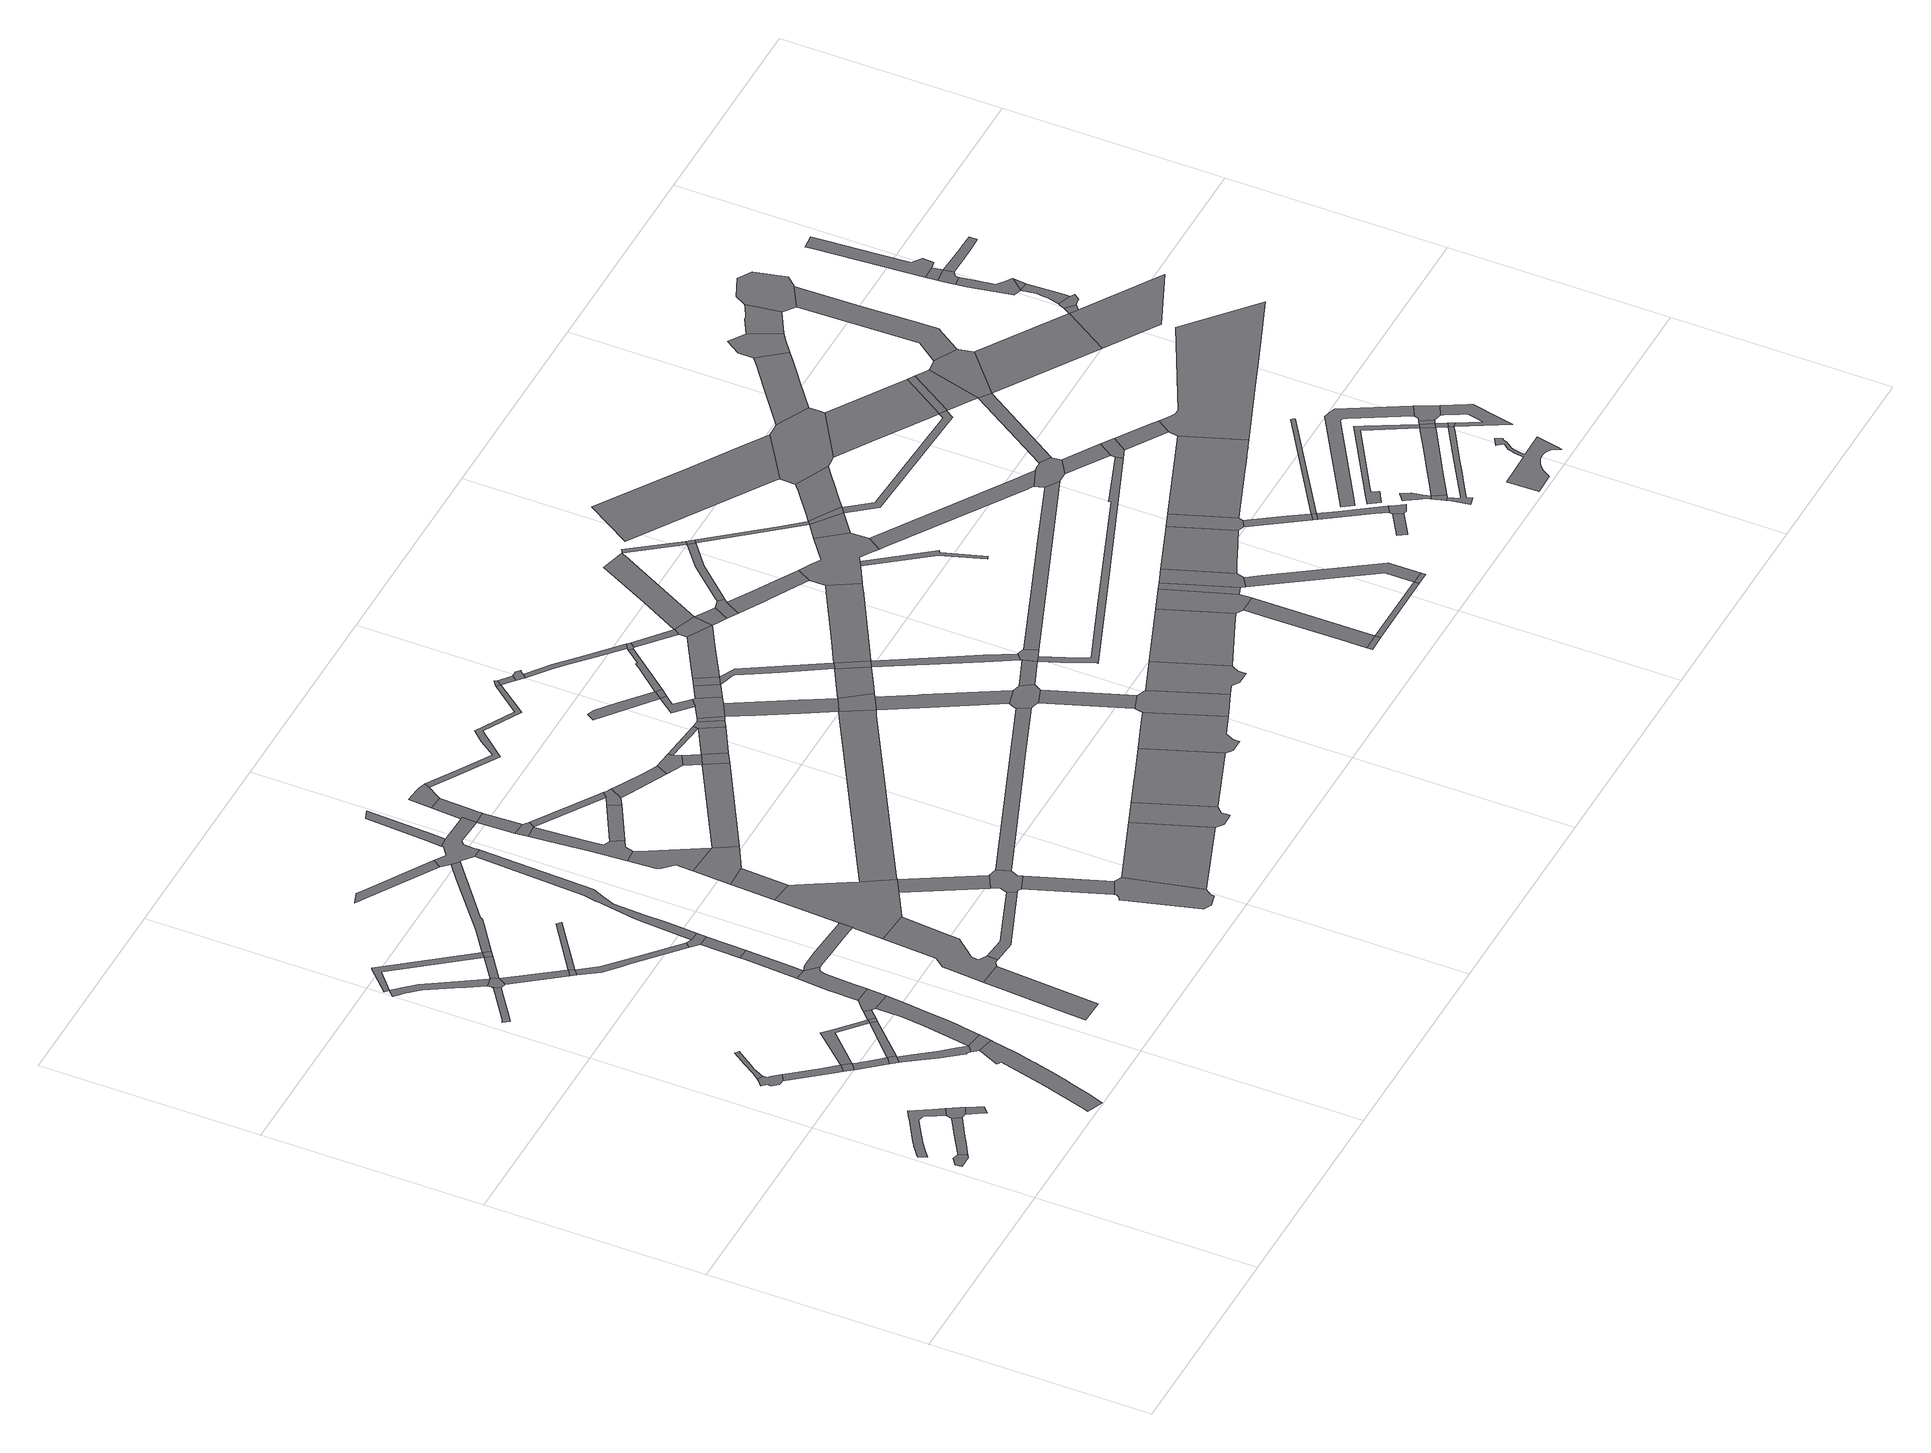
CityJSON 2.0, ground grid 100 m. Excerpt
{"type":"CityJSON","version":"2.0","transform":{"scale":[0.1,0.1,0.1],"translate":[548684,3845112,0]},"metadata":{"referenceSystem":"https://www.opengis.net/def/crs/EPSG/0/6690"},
"CityObjects":{
"road1":{"type":"Road","geometry":[{"type":"MultiSurface","lod":"1","boundaries":[[[0,1,2,3,4,5]]]}]},
"road2":{"type":"Road","attributes":{"RoadStructureAttribute.sectionType":"1"},"geometry":[{"type":"MultiSurface","lod":"1","boundaries":[[[6,7,8,5,4,9,10,11,12,13]]]}]},
"road3":{"type":"Road","attributes":{"RoadStructureAttribute.sectionType":"1"},"geometry":[{"type":"MultiSurface","lod":"1","boundaries":[[[14,15,16,17,18,19,20,21,22,23,24,25,26,27,28,29,30,31,32,33,34,35,36,37,38]]]}]},
"road4":{"type":"Road","geometry":[{"type":"MultiSurface","lod":"1","boundaries":[[[39,38,37,6,13,40,41,42]]]}]},
"road5":{"type":"Road","geometry":[{"type":"MultiSurface","lod":"1","boundaries":[[[43,44,45,46,47,48,49,42,41]]]}]},
"road6":{"type":"Road","geometry":[{"type":"MultiSurface","lod":"1","boundaries":[[[50,51,52,53,54,55,56,57,58,59,60,61,62,63,64,65,66]]]}]},
"road7":{"type":"Road","attributes":{"RoadStructureAttribute.sectionType":"1"},"geometry":[{"type":"MultiSurface","lod":"1","boundaries":[[[67,68,69,70,60,59,71,72,73]]]}]},
"road8":{"type":"Road","geometry":[{"type":"MultiSurface","lod":"1","boundaries":[[[74,75,76,77,78,79,80,81,82,50,66]]]}]},
"road9":{"type":"Road","geometry":[{"type":"MultiSurface","lod":"1","boundaries":[[[73,72,83,84]]]}]},
"road10":{"type":"Road","attributes":{"RoadStructureAttribute.sectionType":"1"},"geometry":[{"type":"MultiSurface","lod":"1","boundaries":[[[85,86,87,88,84,83,89,90]]]}]},
"road11":{"type":"Road","attributes":{"RoadStructureAttribute.sectionType":"1"},"geometry":[{"type":"MultiSurface","lod":"1","boundaries":[[[91,92,93,94,95,96,97,98,99,100,101,102,103,104,105,106,107,108,109,110,111,112,113,114,115,116]]]}]},
"road12":{"type":"Road","geometry":[{"type":"MultiSurface","lod":"1","boundaries":[[[90,89,117,118,119,120]]]}]},
"road13":{"type":"Road","attributes":{"RoadStructureAttribute.sectionType":"1"},"geometry":[{"type":"MultiSurface","lod":"1","boundaries":[[[121,122,123,124,125,118,117,126,127,128,129,130,131]]]}]},
"road14":{"type":"Road","attributes":{"RoadStructureAttribute.sectionType":"1"},"geometry":[{"type":"MultiSurface","lod":"1","boundaries":[[[132,133,134,135,136,137,138,139,140,141,142,143,144,145,146]]]}]},
"road15":{"type":"Road","attributes":{"RoadStructureAttribute.sectionType":"1"},"geometry":[{"type":"MultiSurface","lod":"1","boundaries":[[[147,148,149,150,151,73,84,152,153,154,155]]]}]},
"road16":{"type":"Road","attributes":{"RoadStructureAttribute.sectionType":"1"},"geometry":[{"type":"MultiSurface","lod":"1","boundaries":[[[154,90,120,156]]]}]},
"road17":{"type":"Road","geometry":[{"type":"MultiSurface","lod":"1","boundaries":[[[131,130,91,116,157,158]]]}]},
"road18":{"type":"Road","attributes":{"RoadStructureAttribute.sectionType":"1"},"geometry":[{"type":"MultiSurface","lod":"1","boundaries":[[[159,160,161,162,163,164,165,166,167,168,169,170,171]]]}]},
"road19":{"type":"Road","geometry":[{"type":"MultiSurface","lod":"1","boundaries":[[[171,170,172,173,132,146,174,175,176,177]]]}]},
"road20":{"type":"Road","geometry":[{"type":"MultiSurface","lod":"1","boundaries":[[[155,154,156,178]]]}]},
"road21":{"type":"Road","attributes":{"RoadStructureAttribute.sectionType":"1"},"geometry":[{"type":"MultiSurface","lod":"1","boundaries":[[[179,180,181,131,158,182,183,184,185,186,187,188,189]]]}]},
"road22":{"type":"Road","attributes":{"RoadStructureAttribute.sectionType":"1"},"geometry":[{"type":"MultiSurface","lod":"1","boundaries":[[[190,155,178,191]]]}]},
"road23":{"type":"Road","attributes":{"RoadStructureAttribute.sectionType":"1"},"geometry":[{"type":"MultiSurface","lod":"1","boundaries":[[[192,193,194,195,163,196,197,198]]]}]},
"road24":{"type":"Road","attributes":{"RoadStructureAttribute.sectionType":"1"},"geometry":[{"type":"MultiSurface","lod":"1","boundaries":[[[176,175,199,200,201]]]}]},
"road25":{"type":"Road","attributes":{"RoadStructureAttribute.sectionType":"1"},"geometry":[{"type":"MultiSurface","lod":"1","boundaries":[[[197,171,177,202,203]]]}]},
"road26":{"type":"Road","geometry":[{"type":"MultiSurface","lod":"1","boundaries":[[[201,200,204,205]]]}]},
"road27":{"type":"Road","geometry":[{"type":"MultiSurface","lod":"1","boundaries":[[[206,207,208,190,191,209,210,179,189,211,212]]]}]},
"road28":{"type":"Road","geometry":[{"type":"MultiSurface","lod":"1","boundaries":[[[198,197,203,213]]]}]},
"road29":{"type":"Road","geometry":[{"type":"MultiSurface","lod":"1","boundaries":[[[214,215,216,206,212,217,218,219,220,221,222,223,224,225,226,227,228]]]}]},
"road30":{"type":"Road","attributes":{"RoadStructureAttribute.sectionType":"1"},"geometry":[{"type":"MultiSurface","lod":"1","boundaries":[[[229,230,205,204,231,232,233,234,235,236]]]}]},
"road31":{"type":"Road","geometry":[{"type":"MultiSurface","lod":"1","boundaries":[[[237,238,201,205]]]}]},
"road32":{"type":"Road","attributes":{"RoadStructureAttribute.sectionType":"1"},"geometry":[{"type":"MultiSurface","lod":"1","boundaries":[[[239,240,241,242,243,244]]]}]},
"road33":{"type":"Road","attributes":{"RoadStructureAttribute.sectionType":"1"},"geometry":[{"type":"MultiSurface","lod":"1","boundaries":[[[245,246,214,228,247,248]]]}]},
"road34":{"type":"Road","attributes":{"RoadStructureAttribute.sectionType":"1"},"geometry":[{"type":"MultiSurface","lod":"1","boundaries":[[[249,245,248,250]]]}]},
"road35":{"type":"Road","geometry":[{"type":"MultiSurface","lod":"1","boundaries":[[[251,236,235,252,249,250,253,254]]]}]},
"road36":{"type":"Road","attributes":{"RoadStructureAttribute.sectionType":"1"},"geometry":[{"type":"MultiSurface","lod":"1","boundaries":[[[255,256,257,258,259,228,227,260,261,262,263,264,265,266,267]]]}]},
"road37":{"type":"Road","attributes":{"RoadStructureAttribute.sectionType":"1"},"geometry":[{"type":"MultiSurface","lod":"1","boundaries":[[[268,269,270,198,213,271,272,273,274,275,276,277]]]}]},
"road38":{"type":"Road","geometry":[{"type":"MultiSurface","lod":"1","boundaries":[[[278,279,280,281,282,283,284,239,244,285,286,287,288,289,290,291,292,293,294,295,296,297,298]]]}]},
"road39":{"type":"Road","attributes":{"RoadStructureAttribute.sectionType":"1"},"geometry":[{"type":"MultiSurface","lod":"1","boundaries":[[[299,300,301,302,303,304,305,306]]]}]},
"road40":{"type":"Road","attributes":{"RoadStructureAttribute.sectionType":"1"},"geometry":[{"type":"MultiSurface","lod":"1","boundaries":[[[307,308,309,310,311,312,254,253,313,314,315,316,317,318]]]}]},
"road41":{"type":"Road","attributes":{"RoadStructureAttribute.sectionType":"1"},"geometry":[{"type":"MultiSurface","lod":"1","boundaries":[[[319,320,321,289,288,322,323]]]}]},
"road42":{"type":"Road","geometry":[{"type":"MultiSurface","lod":"1","boundaries":[[[324,325,326,327,267,266,328,278,298,329,330,331,332,333,334,335,336]]]}]},
"road43":{"type":"Road","attributes":{"RoadStructureAttribute.sectionType":"1"},"geometry":[{"type":"MultiSurface","lod":"1","boundaries":[[[337,338,324,336]]]}]},
"road44":{"type":"Road","geometry":[{"type":"MultiSurface","lod":"1","boundaries":[[[339,340,341,342,343,306,305,268,277,344,345,307,318,346,347,348,349,350,351,352]]]}]},
"road45":{"type":"Road","geometry":[{"type":"MultiSurface","lod":"1","boundaries":[[[353,338,337,354,355]]]}]},
"road46":{"type":"Road","attributes":{"RoadStructureAttribute.sectionType":"1"},"geometry":[{"type":"MultiSurface","lod":"1","boundaries":[[[331,330,356,357]]]}]},
"road47":{"type":"Road","attributes":{"RoadStructureAttribute.sectionType":"1"},"geometry":[{"type":"MultiSurface","lod":"1","boundaries":[[[358,359,360,361,362,340,339]]]}]},
"road48":{"type":"Road","attributes":{"RoadStructureAttribute.sectionType":"1"},"geometry":[{"type":"MultiSurface","lod":"1","boundaries":[[[363,364,365,366,367,368,369,353,355]]]}]},
"road49":{"type":"Road","geometry":[{"type":"MultiSurface","lod":"1","boundaries":[[[370,371,372,373,374,375,376,377,378,379,380,365,364,381,382,383]]]}]},
"road50":{"type":"Road","geometry":[{"type":"MultiSurface","lod":"1","boundaries":[[[384,357,356,385,386,319,323,387,388,389,390,391,392]]]}]},
"road51":{"type":"Road","attributes":{"RoadStructureAttribute.sectionType":"1"},"geometry":[{"type":"MultiSurface","lod":"1","boundaries":[[[393,389,388,394,395]]]}]},
"road52":{"type":"Road","geometry":[{"type":"MultiSurface","lod":"1","boundaries":[[[396,395,394,397,398,399,400,401,402,403,404,405,406,407,408]]]}]},
"road53":{"type":"Road","geometry":[{"type":"MultiSurface","lod":"1","boundaries":[[[409,377,376,410,411,412,413,414]]]}]},
"road54":{"type":"Road","attributes":{"RoadStructureAttribute.sectionType":"1"},"geometry":[{"type":"MultiSurface","lod":"1","boundaries":[[[415,416,417,350,409,414]]]}]},
"road55":{"type":"Road","geometry":[{"type":"MultiSurface","lod":"1","boundaries":[[[418,352,351,350,417,419,420,421,422,423]]]}]},
"road56":{"type":"Road","attributes":{"RoadStructureAttribute.sectionType":"1"},"geometry":[{"type":"MultiSurface","lod":"1","boundaries":[[[424,425,426,383,382,427]]]}]},
"road57":{"type":"Road","geometry":[{"type":"MultiSurface","lod":"1","boundaries":[[[428,418,423,429,430,431,432,433,434,435,436]]]}]},
"road58":{"type":"Road","attributes":{"RoadStructureAttribute.sectionType":"1"},"geometry":[{"type":"MultiSurface","lod":"1","boundaries":[[[437,410,376,438,439,440]]]}]},
"road59":{"type":"Road","geometry":[{"type":"MultiSurface","lod":"1","boundaries":[[[441,442,440,439,424,427,443,444,445]]]}]},
"road60":{"type":"Road","attributes":{"RoadStructureAttribute.sectionType":"1"},"geometry":[{"type":"MultiSurface","lod":"1","boundaries":[[[446,408,407,447]]]}]},
"road61":{"type":"Road","attributes":{"RoadStructureAttribute.sectionType":"1"},"geometry":[{"type":"MultiSurface","lod":"1","boundaries":[[[448,355,354,449]]]}]},
"road62":{"type":"Road","attributes":{"RoadStructureAttribute.sectionType":"1"},"geometry":[{"type":"MultiSurface","lod":"1","boundaries":[[[450,451,452,445,444,453,454,455]]]}]},
"road63":{"type":"Road","attributes":{"RoadStructureAttribute.sectionType":"1"},"geometry":[{"type":"MultiSurface","lod":"1","boundaries":[[[456,457,458,459,332,331,460,461,462,463,464]]]}]},
"road64":{"type":"Road","geometry":[{"type":"MultiSurface","lod":"1","boundaries":[[[465,446,447,466,467,468,469,470,471]]]}]},
"road65":{"type":"Road","geometry":[{"type":"MultiSurface","lod":"1","boundaries":[[[472,473,455,454,474,475,476,477,478]]]}]},
"road66":{"type":"Road","attributes":{"RoadStructureAttribute.sectionType":"1"},"geometry":[{"type":"MultiSurface","lod":"1","boundaries":[[[479,480,481,482,483,484,485,432,431,486,487,488,489,490,491,492,493]]]}]},
"road67":{"type":"Road","attributes":{"RoadStructureAttribute.sectionType":"1"},"geometry":[{"type":"MultiSurface","lod":"1","boundaries":[[[475,474,448,494]]]}]},
"road68":{"type":"Road","attributes":{"RoadStructureAttribute.sectionType":"1"},"geometry":[{"type":"MultiSurface","lod":"1","boundaries":[[[495,392,391,496,497,498,499]]]}]},
"road69":{"type":"Road","geometry":[{"type":"MultiSurface","lod":"1","boundaries":[[[494,448,449,500]]]}]},
"road70":{"type":"Road","attributes":{"RoadStructureAttribute.sectionType":"1"},"geometry":[{"type":"MultiSurface","lod":"1","boundaries":[[[478,477,501,502]]]}]},
"road71":{"type":"Road","attributes":{"RoadStructureAttribute.sectionType":"1"},"geometry":[{"type":"MultiSurface","lod":"1","boundaries":[[[501,503,504,494,500,505]]]}]},
"road72":{"type":"Road","attributes":{"RoadStructureAttribute.sectionType":"1"},"geometry":[{"type":"MultiSurface","lod":"1","boundaries":[[[506,507,508,465,471,509]]]}]},
"road73":{"type":"Road","geometry":[{"type":"MultiSurface","lod":"1","boundaries":[[[510,502,501,505,511,512]]]}]},
"road74":{"type":"Road","attributes":{"RoadStructureAttribute.sectionType":"1"},"geometry":[{"type":"MultiSurface","lod":"1","boundaries":[[[513,512,511,514]]]}]},
"road75":{"type":"Road","attributes":{"RoadStructureAttribute.sectionType":"1"},"geometry":[{"type":"MultiSurface","lod":"1","boundaries":[[[515,516,517,518,519,520,521,522,523,524]]]}]},
"road76":{"type":"Road","attributes":{"RoadStructureAttribute.sectionType":"1"},"geometry":[{"type":"MultiSurface","lod":"1","boundaries":[[[525,523,526,527,528,529,530,531,532,533,534,535,536,537,538]]]}]},
"road77":{"type":"Road","geometry":[{"type":"MultiSurface","lod":"1","boundaries":[[[539,535,534,540,541,542,513,514,543,544,545]]]}]},
"road78":{"type":"Road","geometry":[{"type":"MultiSurface","lod":"1","boundaries":[[[546,547,493,492,548]]]}]},
"road79":{"type":"Road","attributes":{"RoadStructureAttribute.sectionType":"1"},"geometry":[{"type":"MultiSurface","lod":"1","boundaries":[[[548,492,549,550]]]}]},
"road80":{"type":"Road","attributes":{"RoadStructureAttribute.sectionType":"1"},"geometry":[{"type":"MultiSurface","lod":"1","boundaries":[[[551,552,543,514,553,554,456,555]]]}]},
"road81":{"type":"Road","geometry":[{"type":"MultiSurface","lod":"1","boundaries":[[[524,523,525,538,556]]]}]},
"road82":{"type":"Road","geometry":[{"type":"MultiSurface","lod":"1","boundaries":[[[557,558,559,550,549,560,561,562,563]]]}]},
"road83":{"type":"Road","geometry":[{"type":"MultiSurface","lod":"1","boundaries":[[[564,545,544,565,566]]]}]},
"road84":{"type":"Road","geometry":[{"type":"MultiSurface","lod":"1","boundaries":[[[555,456,464,567,568,569]]]}]},
"road85":{"type":"Road","geometry":[{"type":"MultiSurface","lod":"1","boundaries":[[[570,571,506,509,572,573,574,575,576,577,578]]]}]},
"road86":{"type":"Road","geometry":[{"type":"MultiSurface","lod":"1","boundaries":[[[579,564,566,580]]]}]},
"road87":{"type":"Road","attributes":{"RoadStructureAttribute.sectionType":"1"},"geometry":[{"type":"MultiSurface","lod":"1","boundaries":[[[581,582,583,584,524,556,585]]]}]},
"road88":{"type":"Road","attributes":{"RoadStructureAttribute.sectionType":"1"},"geometry":[{"type":"MultiSurface","lod":"1","boundaries":[[[586,587,567,464,588,589,590]]]}]},
"road89":{"type":"Road","attributes":{"RoadStructureAttribute.sectionType":"1"},"geometry":[{"type":"MultiSurface","lod":"1","boundaries":[[[591,592,593,594,561,560,595,596,597,598,599,600,601]]]}]},
"road90":{"type":"Road","attributes":{"RoadStructureAttribute.sectionType":"1"},"geometry":[{"type":"MultiSurface","lod":"1","boundaries":[[[602,603,604,569,568,605,606,607]]]}]},
"road91":{"type":"Road","attributes":{"RoadStructureAttribute.sectionType":"1"},"geometry":[{"type":"MultiSurface","lod":"1","boundaries":[[[608,609,610,611,580,566,612,613,614,615,616,617,618]]]}]},
"road92":{"type":"Road","geometry":[{"type":"MultiSurface","lod":"1","boundaries":[[[619,620,590,589,621,622,495,499,623,624,625,626,627,628]]]}]},
"road93":{"type":"Road","attributes":{"RoadStructureAttribute.sectionType":"1"},"geometry":[{"type":"MultiSurface","lod":"1","boundaries":[[[625,624,629,630]]]}]},
"road94":{"type":"Road","geometry":[{"type":"MultiSurface","lod":"1","boundaries":[[[631,632,630,629,570,578,633,634,635,636]]]}]},
"road95":{"type":"Road","geometry":[{"type":"MultiSurface","lod":"1","boundaries":[[[601,600,581,585,637,638]]]}]},
"road96":{"type":"Road","attributes":{"RoadStructureAttribute.sectionType":"1"},"geometry":[{"type":"MultiSurface","lod":"1","boundaries":[[[639,640,579,580,641,642,643,644,645,646]]]}]},
"road97":{"type":"Road","geometry":[{"type":"MultiSurface","lod":"1","boundaries":[[[618,617,602,607,647]]]}]},
"road98":{"type":"Road","attributes":{"RoadStructureAttribute.sectionType":"1"},"geometry":[{"type":"MultiSurface","lod":"1","boundaries":[[[638,637,648,649]]]}]},
"road99":{"type":"Road","attributes":{"RoadStructureAttribute.sectionType":"1"},"geometry":[{"type":"MultiSurface","lod":"1","boundaries":[[[650,628,627,651]]]}]},
"road100":{"type":"Road","attributes":{"RoadStructureAttribute.sectionType":"1"},"geometry":[{"type":"MultiSurface","lod":"1","boundaries":[[[652,653,654,655,656,657,647,607,658,659,660,661,662]]]}]},
"road101":{"type":"Road","geometry":[{"type":"MultiSurface","lod":"1","boundaries":[[[663,636,635,664,665,666,667,668,669,670,671,672]]]}]},
"road102":{"type":"Road","geometry":[{"type":"MultiSurface","lod":"1","boundaries":[[[649,648,673,639,646,674]]]}]},
"road103":{"type":"Road","geometry":[{"type":"MultiSurface","lod":"1","boundaries":[[[675,662,661,650,651,676,677,678,679,680]]]}]},
"road104":{"type":"Road","attributes":{"RoadStructureAttribute.sectionType":"1"},"geometry":[{"type":"MultiSurface","lod":"1","boundaries":[[[681,674,646,682,683,684]]]}]},
"road105":{"type":"Road","attributes":{"RoadStructureAttribute.sectionType":"1"},"geometry":[{"type":"MultiSurface","lod":"1","boundaries":[[[685,686,687,688,618,647,689,690,691]]]}]},
"road106":{"type":"Road","geometry":[{"type":"MultiSurface","lod":"1","boundaries":[[[692,693,684,683,694,695,696]]]}]},
"road107":{"type":"Road","attributes":{"RoadStructureAttribute.sectionType":"1"},"geometry":[{"type":"MultiSurface","lod":"1","boundaries":[[[697,698,699,649,674,700,701,702,703,704]]]}]},
"road108":{"type":"Road","attributes":{"RoadStructureAttribute.sectionType":"1"},"geometry":[{"type":"MultiSurface","lod":"1","boundaries":[[[705,663,672,706,707]]]}]},
"road109":{"type":"Road","attributes":{"RoadStructureAttribute.sectionType":"1"},"geometry":[{"type":"MultiSurface","lod":"1","boundaries":[[[708,709,710,695,694,711,712,713,714,715,716]]]}]},
"road110":{"type":"Road","geometry":[{"type":"MultiSurface","lod":"1","boundaries":[[[717,718,719,720]]]}]},
"road111":{"type":"Road","attributes":{"RoadStructureAttribute.sectionType":"1"},"geometry":[{"type":"MultiSurface","lod":"1","boundaries":[[[721,722,723,692,696,724,725,726]]]}]},
"road112":{"type":"Road","attributes":{"RoadStructureAttribute.sectionType":"1"},"geometry":[{"type":"MultiSurface","lod":"1","boundaries":[[[727,728,729,730,717,720]]]}]},
"road113":{"type":"Road","attributes":{"RoadStructureAttribute.sectionType":"1"},"geometry":[{"type":"MultiSurface","lod":"1","boundaries":[[[731,732,721,733]]]}]},
"road114":{"type":"Road","geometry":[{"type":"MultiSurface","lod":"1","boundaries":[[[734,705,707,735,728,727,736]]]}]},
"road115":{"type":"Road","geometry":[{"type":"MultiSurface","lod":"1","boundaries":[[[737,738,739,716,715,740,685,691,741,742,743,744,745,746,747,748,749,750,751,752]]]}]},
"road116":{"type":"Road","geometry":[{"type":"MultiSurface","lod":"1","boundaries":[[[733,721,726,753]]]}]},
"road117":{"type":"Road","attributes":{"RoadStructureAttribute.sectionType":"1"},"geometry":[{"type":"MultiSurface","lod":"1","boundaries":[[[720,719,754,755]]]}]},
"road118":{"type":"Road","attributes":{"RoadStructureAttribute.sectionType":"1"},"geometry":[{"type":"MultiSurface","lod":"1","boundaries":[[[756,757,758,759,760,761,745,744]]]}]},
"road119":{"type":"Road","attributes":{"RoadStructureAttribute.sectionType":"1"},"geometry":[{"type":"MultiSurface","lod":"1","boundaries":[[[762,734,736,763]]]}]},
"road120":{"type":"Road","attributes":{"RoadStructureAttribute.sectionType":"1"},"geometry":[{"type":"MultiSurface","lod":"1","boundaries":[[[764,765,766,767,768,680,679,769,770]]]}]},
"road121":{"type":"Road","geometry":[{"type":"MultiSurface","lod":"1","boundaries":[[[771,762,763,772,773,774,775]]]}]},
"road122":{"type":"Road","attributes":{"RoadStructureAttribute.sectionType":"1"},"geometry":[{"type":"MultiSurface","lod":"1","boundaries":[[[776,753,726,777,778]]]}]},
"road123":{"type":"Road","attributes":{"RoadStructureAttribute.sectionType":"1"},"geometry":[{"type":"MultiSurface","lod":"1","boundaries":[[[779,780,781,782,783,784,785,676,651,786,787,788,789,790,791]]]}]},
"road124":{"type":"Road","attributes":{"RoadStructureAttribute.sectionType":"1"},"geometry":[{"type":"MultiSurface","lod":"1","boundaries":[[[792,793,794,773,772,795,796,755,797]]]}]},
"road125":{"type":"Road","attributes":{"RoadStructureAttribute.sectionType":"1"},"geometry":[{"type":"MultiSurface","lod":"1","boundaries":[[[777,798,799,737,752,800,801]]]}]},
"road126":{"type":"Road","geometry":[{"type":"MultiSurface","lod":"1","boundaries":[[[755,754,802,797]]]}]},
"road127":{"type":"Road","geometry":[{"type":"MultiSurface","lod":"1","boundaries":[[[778,777,801,803]]]}]},
"road128":{"type":"Road","attributes":{"RoadStructureAttribute.sectionType":"1"},"geometry":[{"type":"MultiSurface","lod":"1","boundaries":[[[804,805,771,775,806,807,808]]]}]},
"road129":{"type":"Road","attributes":{"function":"2","RoadStructureAttribute.sectionType":"1"},"geometry":[{"type":"MultiSurface","lod":"1","boundaries":[[[809,810,811,812,813,814,815,816,817]]]}]},
"road130":{"type":"Road","attributes":{"RoadStructureAttribute.sectionType":"1"},"geometry":[{"type":"MultiSurface","lod":"1","boundaries":[[[818,819,820,821,750,749,822,823,824,825,826]]]}]},
"road131":{"type":"Road","attributes":{"RoadStructureAttribute.sectionType":"1"},"geometry":[{"type":"MultiSurface","lod":"1","boundaries":[[[827,828,829,830,778,803,831,832,833,834]]]}]},
"road132":{"type":"Road","geometry":[{"type":"MultiSurface","lod":"1","boundaries":[[[835,804,808,836,837,838,839,840,841]]]}]},
"road133":{"type":"Road","attributes":{"RoadStructureAttribute.sectionType":"1"},"geometry":[{"type":"MultiSurface","lod":"1","boundaries":[[[842,839,838,843,844]]]}]},
"road134":{"type":"Road","geometry":[{"type":"MultiSurface","lod":"1","boundaries":[[[844,843,845,846]]]}]},
"road135":{"type":"Road","geometry":[{"type":"MultiSurface","lod":"1","boundaries":[[[847,848,849,850,851]]]}]},
"road136":{"type":"Road","attributes":{"RoadStructureAttribute.sectionType":"1"},"geometry":[{"type":"MultiSurface","lod":"1","boundaries":[[[852,853,846,845,854,855,856]]]}]},
"road137":{"type":"Road","attributes":{"RoadStructureAttribute.sectionType":"1"},"geometry":[{"type":"MultiSurface","lod":"1","boundaries":[[[857,858,859,860,803,801,861,862,863,864,865,866]]]}]},
"road138":{"type":"Road","geometry":[{"type":"MultiSurface","lod":"1","boundaries":[[[867,868,869,826,825,764,770,870,871,872,873,874]]]}]},
"road139":{"type":"Road","geometry":[{"type":"MultiSurface","lod":"1","boundaries":[[[875,856,855,847,851,876,877]]]}]},
"road140":{"type":"Road","geometry":[{"type":"MultiSurface","lod":"1","boundaries":[[[878,879,817,816,880,827,834,881,882,883,884,885,886]]]}]},
"road141":{"type":"Road","attributes":{"RoadStructureAttribute.sectionType":"1"},"geometry":[{"type":"MultiSurface","lod":"1","boundaries":[[[887,888,889,835,841,890,891,892,893,894,895,896,897]]]}]},
"road142":{"type":"Road","geometry":[{"type":"MultiSurface","lod":"1","boundaries":[[[898,899,900,901,902,903,904,905,906]]]}]},
"road143":{"type":"Road","geometry":[{"type":"MultiSurface","lod":"1","boundaries":[[[906,905,907,908,909]]]}]},
"road144":{"type":"Road","attributes":{"RoadStructureAttribute.sectionType":"1"},"geometry":[{"type":"MultiSurface","lod":"1","boundaries":[[[872,871,910,911,912,913]]]}]},
"road145":{"type":"Road","geometry":[{"type":"MultiSurface","lod":"1","boundaries":[[[913,912,779,791,914,915,916]]]}]},
"road146":{"type":"Road","attributes":{"RoadStructureAttribute.sectionType":"1"},"geometry":[{"type":"MultiSurface","lod":"1","boundaries":[[[917,918,919,844,846]]]}]},
"road147":{"type":"Road","attributes":{"function":"2","RoadStructureAttribute.sectionType":"1"},"geometry":[{"type":"MultiSurface","lod":"1","boundaries":[[[920,921,884,883,922,923,924,866,925]]]}]},
"road148":{"type":"Road","attributes":{"RoadStructureAttribute.sectionType":"1"},"geometry":[{"type":"MultiSurface","lod":"1","boundaries":[[[926,867,874,927]]]}]},
"road149":{"type":"Road","geometry":[{"type":"MultiSurface","lod":"1","boundaries":[[[928,916,915,929,930,931,932]]]}]},
"road150":{"type":"Road","geometry":[{"type":"MultiSurface","lod":"1","boundaries":[[[933,934,935,936,937,938,939,940,941,942,943,944,945,946]]]}]},
"road151":{"type":"Road","geometry":[{"type":"MultiSurface","lod":"1","boundaries":[[[947,948,949,950,951,952,908,907,953,954,955,956,957,958,959,960,961,962]]]}]},
"road152":{"type":"Road","attributes":{"RoadStructureAttribute.sectionType":"1"},"geometry":[{"type":"MultiSurface","lod":"1","boundaries":[[[945,963,964,965,906,909,966,967,968,969]]]}]},
"road153":{"type":"Road","attributes":{"RoadStructureAttribute.sectionType":"1"},"geometry":[{"type":"MultiSurface","lod":"1","boundaries":[[[970,971,972,973,974,975,976,977,978,979,980]]]}]},
"road154":{"type":"Road","attributes":{"RoadStructureAttribute.sectionType":"1"},"geometry":[{"type":"MultiSurface","lod":"1","boundaries":[[[981,982,983,878,886,984,985,986,987]]]}]},
"road155":{"type":"Road","geometry":[{"type":"MultiSurface","lod":"1","boundaries":[[[988,989,990,991,992,993,994,995,996,997,998,999,1000,1001,1002,1003,1004,1005,1006,1007,1008,1009,1010,1011,1012,1013,1014,1015,1016,1017,1018,1019,1020,1021,1022,1023,1024]]]}]},
"road156":{"type":"Road","geometry":[{"type":"MultiSurface","lod":"1","boundaries":[[[925,866,865,1025]]]}]},
"road157":{"type":"Road","attributes":{"function":"2","RoadStructureAttribute.sectionType":"1"},"geometry":[{"type":"MultiSurface","lod":"1","boundaries":[[[1026,1025,865,1027,1028,1029]]]}]},
"road158":{"type":"Road","geometry":[{"type":"MultiSurface","lod":"1","boundaries":[[[946,945,969,1030]]]}]},
"road159":{"type":"Road","geometry":[{"type":"MultiSurface","lod":"1","boundaries":[[[1030,969,947,1031]]]}]},
"road160":{"type":"Road","geometry":[{"type":"MultiSurface","lod":"1","boundaries":[[[1031,947,962,1032]]]}]},
"road161":{"type":"Road","attributes":{"RoadStructureAttribute.sectionType":"1"},"geometry":[{"type":"MultiSurface","lod":"1","boundaries":[[[1033,946,1030,1034]]]}]},
"road162":{"type":"Road","geometry":[{"type":"MultiSurface","lod":"1","boundaries":[[[1035,1036,1037,1038,1029,1028,926,927,1039,1040,1041]]]}]},
"road163":{"type":"Road","attributes":{"RoadStructureAttribute.sectionType":"1"},"geometry":[{"type":"MultiSurface","lod":"1","boundaries":[[[1042,1043,1044,1045,1046,1047,1048,1049,1050,1051,1052,1053,1032,962]]]}]},
"road164":{"type":"Road","geometry":[{"type":"MultiSurface","lod":"1","boundaries":[[[1054,1055,980,979,1056,1033,1034,1048,1047]]]}]},
"road165":{"type":"Road","geometry":[{"type":"MultiSurface","lod":"1","boundaries":[[[1057,1058,981,987,1059,1060,1061]]]}]},
"road166":{"type":"Road","attributes":{"function":"2","RoadStructureAttribute.sectionType":"1"},"geometry":[{"type":"MultiSurface","lod":"1","boundaries":[[[1039,927,1062,1063,1064,1065]]]}]},
"road167":{"type":"Road","attributes":{"RoadStructureAttribute.sectionType":"1"},"geometry":[{"type":"MultiSurface","lod":"1","boundaries":[[[1066,1067,1068,1069,932,931,1070,887,897,1071,1072,1073,1074]]]}]},
"road168":{"type":"Road","attributes":{"RoadStructureAttribute.sectionType":"1"},"geometry":[{"type":"MultiSurface","lod":"1","boundaries":[[[1075,1076,1077,1078,1079,1061,1060,1080,1081]]]}]},
"road169":{"type":"Road","attributes":{"RoadStructureAttribute.sectionType":"1"},"geometry":[{"type":"MultiSurface","lod":"1","boundaries":[[[1082,1083,1084,1085,1086,1087,1088,1089,1090,1091,1092,1093,1094,1095,1035,1041]]]}]},
"road170":{"type":"Road","geometry":[{"type":"MultiSurface","lod":"1","boundaries":[[[1096,1097,1075,1081,1098,1092,1091,1099,1100,1101]]]}]},
"road171":{"type":"Road","geometry":[{"type":"MultiSurface","lod":"1","boundaries":[[[1102,1065,1103,1104]]]}]},
"road172":{"type":"Road","attributes":{"function":"2","RoadStructureAttribute.sectionType":"1"},"geometry":[{"type":"MultiSurface","lod":"1","boundaries":[[[1065,1064,1105,1106,1107,1108,1109,1103]]]}]},
"road173":{"type":"Road","geometry":[{"type":"MultiSurface","lod":"1","boundaries":[[[1110,1111,1102,1104,1112,1113,1114,1115]]]}]},
"road174":{"type":"Road","attributes":{"RoadStructureAttribute.sectionType":"1"},"geometry":[{"type":"MultiSurface","lod":"1","boundaries":[[[1116,1117,1118,1119,1120,1110,1115,1121,1122,1123]]]}]},
"road175":{"type":"Road","attributes":{"RoadStructureAttribute.sectionType":"1"},"geometry":[{"type":"MultiSurface","lod":"1","boundaries":[[[1124,1125,1126,1127,1128,1129,1130,1131,1132,1133,1134,1116,1135]]]}]},
"road176":{"type":"Road","geometry":[{"type":"MultiSurface","lod":"1","boundaries":[[[1135,1116,1123]]]}]},
"road177":{"type":"Road","geometry":[{"type":"MultiSurface","lod":"1","boundaries":[[[1136,1137,1138,1130,1129,1139,1140,1141,1142]]]}]},
"road178":{"type":"Road","geometry":[{"type":"MultiSurface","lod":"1","boundaries":[[[1143,1144,1137,1136]]]}]},
"road179":{"type":"Road","attributes":{"RoadStructureAttribute.sectionType":"1"},"geometry":[{"type":"MultiSurface","lod":"1","boundaries":[[[1145,1146,1147,1148,1149,1150,1151,1152,1144,1143,1153,1154]]]}]},
"road180":{"type":"Road","attributes":{"RoadStructureAttribute.sectionType":"1"},"geometry":[{"type":"MultiSurface","lod":"1","boundaries":[[[1155,1156,1157,1158,1159,1136,1142,1160,1161,1162,1163,1164,1165,1166,1167,1168]]]}]}
},
"vertices":[
[77,404,0],[45,379,0],[50,349,0],[108,351,0],[127,362,0],[106,397,0],
[298,514,0],[213,462,0],[116,402,0],[136,368,0],[183,395,0],[221,419,0],[281,454,0],[322,480,0],
[315,609,0],[263,696,0],[241,682,0],[230,675,0],[220,669,0],[191,651,0],[121,607,0],[92,589,0],[86,585,0],[80,581,0],[59,565,0],[35,546,0],[25,538,0],[41,501,0],[45,504,0],[79,531,0],[111,555,0],[128,566,0],[180,599,0],[231,631,0],[232,630,0],[259,624,0],[287,576,0],[306,544,0],[341,565,0],
[373,512,0],[323,480,0],[344,475,0],[382,495,0],
[371,431,0],[388,403,0],[390,400,0],[405,413,0],[420,426,0],[412,440,0],[406,451,0],
[177,1328,0],[176,1327,0],[175,1325,0],[175,1326,0],[148,1300,0],[161,1286,0],[168,1279,0],[164,1261,0],[189,1235,0],[213,1233,0],[247,1252,0],[223,1280,0],[215,1291,0],[210,1292,0],[204,1299,0],[203,1314,0],[203,1318,0],
[372,1097,0],[343,1133,0],[316,1166,0],[274,1217,0],[356,1054,0],[370,1037,0],[401,1063,0],
[224,1360,0],[229,1370,0],[243,1389,0],[276,1436,0],[300,1470,0],[292,1476,0],[284,1482,0],[240,1418,0],[203,1364,0],
[399,1001,0],[429,1026,0],
[498,941,0],[466,978,0],[444,1006,0],[431,1023,0],[492,887,0],[524,912,0],
[724,591,0],[679,493,0],[687,489,0],[699,483,0],[644,263,0],[581,55,0],[574,35,0],[647,4,0],[655,28,0],[656,30,0],[666,59,0],[669,69,0],[700,166,0],[703,176,0],[705,184,0],[708,191,0],[722,241,0],[725,253,0],[751,351,0],[752,353,0],[756,371,0],[774,445,0],[778,460,0],[789,518,0],[798,564,0],[800,576,0],
[517,857,0],[544,879,0],[548,882,0],[548,883,0],
[698,684,0],[661,728,0],[646,746,0],[636,758,0],[588,822,0],[526,846,0],[615,719,0],[683,630,0],[690,633,0],[700,620,0],[731,645,0],
[228,2541,0],[195,2516,0],[140,2476,0],[120,2461,0],[105,2451,0],[82,2434,0],[73,2429,0],[64,2423,0],[49,2415,0],[69,2388,0],[80,2396,0],[118,2423,0],[198,2480,0],[236,2508,0],[239,2510,0],
[583,1187,0],[564,1204,0],[551,1216,0],[544,1222,0],[542,1219,0],[564,1163,0],[570,1169,0],[686,1068,0],[698,1083,0],
[709,1045,0],
[802,586,0],[810,632,0],
[270,2576,0],[216,2661,0],[114,2820,0],[71,2869,0],[30,2914,0],[3,2885,0],[23,2866,0],[38,2851,0],[89,2794,0],[173,2654,0],[182,2639,0],[226,2566,0],[272,2574,0],
[227,2547,0],[227,2545,0],[245,2509,0],[267,2504,0],[288,2541,0],[288,2543,0],
[723,1059,0],
[778,1084,0],[776,965,0],[764,860,0],[824,713,0],[829,743,0],[836,794,0],[838,810,0],[838,812,0],[852,923,0],[860,1004,0],[865,1077,0],
[739,1120,0],[761,1096,0],
[126,3034,0],[124,3037,0],[121,3034,0],[14,2929,0],[119,2992,0],[378,2652,0],[404,2673,0],
[416,2303,0],[426,2290,0],[456,2313,0],
[290,2544,0],[399,2623,0],
[443,2268,0],[469,2288,0],
[792,1169,0],[773,1152,0],[749,1130,0],[764,1094,0],[766,1093,0],[867,1094,0],[871,1164,0],
[426,2643,0],
[806,1451,0],[796,1299,0],[794,1297,0],[875,1226,0],[876,1258,0],[882,1360,0],[883,1371,0],[885,1378,0],[888,1384,0],[892,1390,0],[895,1392,0],[898,1393,0],[904,1396,0],[911,1397,0],[862,1447,0],
[651,2093,0],[532,2201,0],[454,2253,0],[500,2184,0],[563,2127,0],[596,2102,0],[791,1929,0],[812,1952,0],
[709,2461,0],[692,2478,0],
[1111,758,0],[1103,637,0],[1084,375,0],[1078,285,0],[1189,281,0],[1221,751,0],
[822,1714,0],[822,1692,0],[864,1502,0],[874,1712,0],
[830,1894,0],[882,1892,0],
[830,1944,0],[823,1901,0],[884,1937,0],[839,1939,0],
[994,1456,0],[984,1456,0],[902,1458,0],[896,1458,0],[892,1458,0],[922,1397,0],[985,1393,0],[987,1393,0],[990,1393,0],[1093,1388,0],[1135,1386,0],[1187,1383,0],[1189,1442,0],
[838,3020,0],[767,2962,0],[521,2758,0],[557,2738,0],[591,2762,0],[593,2768,0],[595,2773,0],[781,2922,0],[792,2931,0],[868,2992,0],
[1177,1240,0],[1163,1025,0],[1162,1018,0],[1161,995,0],[1144,973,0],[1125,949,0],[1121,886,0],[1231,759,0],[1232,760,0],[1239,766,0],[1260,765,0],[1263,814,0],[1227,837,0],[1229,869,0],[1242,885,0],[1253,898,0],[1298,950,0],[1308,962,0],[1310,987,0],[1312,1013,0],[1332,1230,0],
[524,3283,0],[522,3285,0],[512,3291,0],[456,3270,0],[467,3264,0],[499,3244,0],[804,3055,0],[829,3094,0],
[925,2953,0],[897,2450,0],[887,2390,0],[887,2386,0],[857,2207,0],[855,2183,0],[891,2075,0],[895,2180,0],[901,2322,0],[925,2379,0],[947,2430,0],[968,2952,0],
[1650,910,0],[1523,863,0],[1366,805,0],[1364,757,0],[1670,874,0],
[1204,1741,0],[1190,1456,0],[1190,1454,0],[1189,1446,0],[1187,1380,0],[1445,1296,0],[1462,1306,0],[1531,1346,0],[1454,1477,0],[1430,1520,0],[1363,1637,0],[1324,1704,0],[1310,1727,0],
[1322,1946,0],[1214,1942,0],
[970,3107,0],[923,3101,0],[922,3092,0],[880,3062,0],[876,3064,0],[873,2995,0],[923,2954,0],[969,2967,0],[969,2978,0],[971,3028,0],[986,3043,0],[1116,3037,0],[1119,3101,0],[1108,3102,0],
[1223,2116,0],[1439,2012,0],[1385,2108,0],
[1645,982,0],[1715,1021,0],
[971,3116,0],[974,3171,0],[989,3470,0],[947,3454,0],[929,3175,0],
[1237,2368,0],[1227,2386,0],[1164,2382,0],[1172,2258,0],[1182,2240,0],[1227,2194,0],[1226,2168,0],
[1231,2504,0],[1225,2507,0],[1213,2511,0],[1209,2550,0],[1199,2678,0],[1190,2813,0],[1190,2816,0],[1129,2810,0],[1137,2729,0],[1151,2587,0],[1153,2550,0],[1239,2429,0],[1273,2447,0],[1244,2500,0],
[1755,1010,0],[1665,946,0],[1653,918,0],[1676,876,0],[1694,867,0],[1769,895,0],[1762,914,0],[1778,951,0],[1756,1010,0],
[1792,833,0],[1826,511,0],[1899,547,0],
[1909,542,0],[1829,504,0],[1819,485,0],[1803,479,0],[1902,147,0],[1903,146,0],[1924,133,0],[1934,127,0],[1993,142,0],[1993,153,0],[1993,157,0],[2015,188,0],[1935,530,0],
[1123,2867,0],[1209,2845,0],[1199,2852,0],[1195,2855,0],[1185,2861,0],[1185,2863,0],
[1181,2951,0],[1180,2991,0],[1178,3039,0],
[1118,3240,0],[1178,3043,0],[1178,3065,0],[1179,3084,0],[1182,3155,0],[1185,3235,0],
[1437,2605,0],[1410,2590,0],[1339,2552,0],[1466,2553,0],
[1125,3346,0],[1200,3260,0],[1225,3298,0],[1228,3304,0],[1240,3328,0],[1237,3330,0],[1209,3340,0],[1197,3341,0],[1190,3342,0],
[1488,2661,0],[1471,2635,0],[1480,2629,0],[1502,2653,0],
[1512,2646,0],[1509,2648,0],[1485,2564,0],[1504,2574,0],[1536,2633,0],
[2252,649,0],[2376,319,0],
[1833,2364,0],[1888,2268,0],
[1742,2526,0],[1681,2555,0],[1594,2602,0],[1545,2554,0],[1718,2470,0],[1744,2525,0],
[2364,2005,0],[2338,1990,0],[2335,1988,0],[1491,1499,0],[1531,1347,0],[1569,1370,0],[2408,1856,0],[2410,1857,0],[2438,1872,0],
[2368,693,0],[2398,302,0],[2408,295,0],[2468,295,0],[2468,316,0],[2467,336,0],[2492,363,0],
[1831,2517,0],[1784,2521,0],[1793,2434,0],[1847,2463,0],[1835,2485,0],[1830,2495,0],[1832,2517,0],
[1812,3208,0],[1797,3189,0],[1623,3287,0],[1619,3283,0],[1574,3234,0],[1518,3157,0],[1380,3241,0],[1369,3218,0],[1520,3124,0],[1567,3177,0],[1636,3258,0],[1806,3163,0],[1831,3194,0],[1923,3313,0],[1907,3326,0],
[1885,2394,0],
[2689,1362,0],[1800,960,0],[2348,1168,0],[2426,1198,0],[2717,1308,0],
[1940,2298,0],
[2025,2474,0],[2027,2497,0],
[2013,2467,0],[1894,2399,0],[2081,2378,0],
[2681,811,0],[2517,748,0],[2501,743,0],[2807,480,0],
[2051,2495,0],[2115,2397,0],[2059,2494,0],
[2078,2505,0],[2136,2409,0],
[2151,2732,0],[2133,2746,0],[2025,2837,0],[1944,2905,0],[1911,2916,0],[1900,2897,0],[1891,2881,0],[2122,2696,0],[2126,2693,0],[2154,2729,0],
[2146,2677,0],[2123,2689,0],[2092,2650,0],[2086,2641,0],[2084,2639,0],[2079,2632,0],[2065,2615,0],[2072,2608,0],[2124,2560,0],[2142,2543,0],[2175,2573,0],[2118,2628,0],[2113,2632,0],[2149,2675,0],
[2181,2567,0],[2128,2534,0],[2126,2534,0],[2109,2524,0],[2206,2449,0],[2241,2470,0],[2185,2564,0],
[1932,3347,0],[1914,3334,0],[1940,3337,0],
[1973,3269,0],[1993,3292,0],
[2365,2166,0],[2358,2179,0],[2197,2301,0],[2288,2139,0],[2434,2043,0],
[2178,2709,0],
[2020,3294,0],[2008,3293,0],[1999,3293,0],[2004,3242,0],[2019,3258,0],[2025,3265,0],[2037,3278,0],
[2253,2603,0],[2299,2504,0],[2308,2509,0],
[2509,1911,0],[2525,1921,0],[2435,2042,0],
[2888,889,0],[2828,866,0],[2825,464,0],[2835,456,0],[2895,457,0],[2895,474,0],[2895,491,0],[2914,526,0],[3015,566,0],
[2292,2626,0],[2347,2533,0],
[2339,2937,0],[2282,2869,0],[2276,2874,0],[2260,2854,0],[2355,2923,0],
[2603,1744,0],[2595,1758,0],[2525,1718,0],[2706,1401,0],[2785,1420,0],
[2229,3085,0],[2169,3139,0],[2162,3146,0],[2125,3178,0],[2015,3232,0],[2106,3161,0],[2137,3135,0],[2154,3121,0],[2246,3037,0],[2345,2945,0],[2369,2960,0],
[2592,2131,0],[2537,2100,0],[2486,2071,0],[2555,1938,0],[2561,1941,0],[2668,2002,0],
[2487,2383,0],[2418,2497,0],[2415,2499,0],[2353,2530,0],[2314,2507,0],[2384,2485,0],[2386,2482,0],[2425,2415,0],[2480,2323,0],[2595,2133,0],[2625,2150,0],
[2803,1415,0],[2786,1419,0],[2705,1400,0],[2695,1375,0],[2733,1304,0],[2760,1296,0],[2834,1324,0],[2847,1346,0],[2854,1358,0],[2820,1410,0],
[2896,929,0],[2971,955,0],
[3011,937,0],[2972,952,0],[3069,587,0],[3078,590,0],[3140,615,0],[3014,936,0],
[2363,2924,0],[2384,2948,0],
[2514,2757,0],[2350,2660,0],[2397,2562,0],[2406,2567,0],[2534,2644,0],[2537,2645,0],[2605,2685,0],[2623,2696,0],
[2702,2021,0],
[2513,2793,0],[2533,2822,0],
[2970,1468,0],[2988,1409,0],
[2996,1501,0],[2934,1614,0],[2929,1623,0],[2876,1717,0],[2819,1816,0],[2701,2020,0],[2781,1803,0],[2784,1797,0],[2894,1603,0],[2966,1475,0],[2997,1501,0],
[3183,1000,0],[3190,635,0],[3194,632,0],[3214,619,0],[3224,612,0],[3284,613,0],[3284,631,0],[3284,650,0],[3296,673,0],[3302,684,0],
[2516,2790,0],[2637,2783,0],
[3012,1497,0],[3017,1420,0],[3021,1421,0],[3023,1422,0],[3054,1434,0],[3032,1492,0],
[2692,2750,0],[2651,2680,0],[2685,2661,0],[2725,2730,0],
[3043,2386,0],[3039,2384,0],[3007,2366,0],[2768,2230,0],[3081,2236,0],[3087,2240,0],[3117,2257,0],
[2766,2741,0],[2752,2737,0],[2734,2632,0],[2775,2702,0],[2788,2717,0],
[2756,3245,0],[2630,3005,0],[2534,2824,0],[2761,3017,0],[2858,3200,0],[2862,3208,0],[2865,3212,0],[2867,3216,0],
[3486,1114,0],[3529,780,0],[3600,810,0],
[3060,2536,0],[3003,2568,0],[2886,2637,0],[2761,2616,0],[2847,2567,0],[2868,2555,0],[3022,2469,0],[3041,2458,0],[3079,2525,0],
[3638,238,0],[3638,213,0],[3719,214,0],[3718,239,0],
[3028,3001,0],[2919,2910,0],[2776,2752,0],[2800,2730,0],[2940,2885,0],[3051,2974,0],
[3714,790,0],[3633,789,0],[3634,668,0],[3637,357,0],
[2888,3227,0],[2868,3214,0],[3043,3014,0],
[3601,1158,0],[3614,801,0],[3713,847,0],
[3283,2553,0],[3177,2470,0],[3131,2496,0],[3042,2427,0],[3202,2305,0],[3204,2306,0],[3211,2310,0],[3212,2308,0],[3236,2324,0],[3241,2327,0],[3256,2336,0],[3298,2309,0],[3336,2285,0],[3379,2351,0],[3378,2372,0],[3376,2433,0],
[3066,2986,0],
[4087,217,0],[4087,240,0],
[3405,2052,0],[3472,1863,0],[3480,1866,0],[3487,1868,0],[3425,2055,0],[3435,2063,0],
[3636,1171,0],[3753,862,0],
[3967,1842,0],[3957,1838,0],[3745,1759,0],[3657,1726,0],[3363,1616,0],[3978,1785,0],[4027,1803,0],
[3716,1201,0],[3765,843,0],[3814,877,0],[3815,880,0],[3825,913,0],
[3291,2709,0],[3352,2605,0],[3368,2618,0],
[4259,1664,0],[4253,1662,0],[4000,1571,0],[4003,1561,0],[3365,1322,0],[3101,1222,0],[3058,1319,0],[3025,1319,0],[3083,1185,0],[3084,1182,0],[3087,1183,0],[3455,1323,0],[4265,1630,0],
[4147,385,0],[3857,814,0],[3829,855,0],[3808,781,0],[4086,370,0],[4148,240,0],
[3344,2599,0],[3307,2571,0],[3474,2509,0],[3476,2511,0],
[4148,218,0],
[3505,2534,0],
[3962,1294,0],[3917,1277,0],[3890,942,0],[3920,955,0],[4065,1020,0],
[3686,3050,0],[3438,3210,0],[3214,3355,0],[3070,3449,0],[2936,3236,0],[3537,2847,0],[3550,2838,0],[3554,2835,0],[3781,2988,0],
[4033,1929,0],[4032,1930,0],[3975,1966,0],[3400,2337,0],[3358,2270,0],[3932,1899,0],[3935,1898,0],[3954,1885,0],[4046,1921,0],
[3552,2763,0],[3542,2755,0],[3523,2738,0],[3391,2635,0],[3557,2574,0],[3619,2622,0],[3660,2654,0],[3707,2690,0],
[4034,1321,0],[4074,1018,0],[4095,1010,0],[4096,1009,0],[4130,1030,0],[4133,1042,0],[4136,1052,0],
[4231,878,0],[4254,775,0],[4285,796,0],
[4266,758,0],[4297,779,0],
[4427,497,0],[4315,427,0],[4327,408,0],[4339,389,0],[4448,458,0],
[4408,613,0],[4348,702,0],[4398,563,0],[4429,514,0],[4462,535,0],
[4177,2398,0],[4174,2398,0],[3589,2422,0],[3504,2533,0],[3569,2392,0],[4172,2366,0],[4197,2365,0],[4223,2404,0],[4225,2403,0],[4193,2423,0],
[4094,1927,0],[4093,1925,0],[4076,1924,0],[4035,1804,0],[4078,1804,0],[4152,1853,0],[4145,1894,0],[4145,1897,0],
[4469,525,0],[4465,455,0],[4503,474,0],
[3848,2990,0],[3825,2989,0],[3553,2808,0],[3732,2692,0],[3760,2695,0],[3767,2697,0],[4000,2846,0],[4000,2876,0],[3999,2917,0],
[4486,1492,0],[4436,1473,0],[4078,1338,0],[4404,1152,0],[4462,1173,0],[4488,1183,0],[4502,1188,0],[4538,1201,0],[4546,1204,0],[4547,1205,0],[4588,1220,0],
[4584,441,0],[4575,485,0],[4552,525,0],[4517,499,0],[4525,488,0],[4553,443,0],[4571,414,0],[4576,398,0],[4593,404,0],
[4595,337,0],[4613,342,0],[4626,350,0],
[4109,1785,0],[4146,1760,0],[4261,1685,0],[4306,1753,0],
[4292,1641,0],[4315,1650,0],[4360,1717,0],
[4784,1106,0],[4781,1114,0],[4776,1121,0],
[4289,2658,0],[4083,2791,0],[3946,2582,0],[3951,2578,0],[4154,2448,0],[4329,2632,0],
[4349,2321,0],[4399,2286,0],
[4515,1616,0],[4317,1649,0],[4471,1548,0],[4493,1534,0],[4537,1601,0],
[4866,832,0],[4845,871,0],[4477,642,0],[4437,617,0],[4470,569,0],[4530,606,0],[4527,610,0],[4512,637,0],[4534,651,0],[4805,819,0],[4835,837,0],[4860,792,0],[4953,626,0],[4972,637,0],
[5008,525,0],[4913,466,0],[4822,409,0],[4795,393,0],[4637,293,0],[4630,294,0],[4599,326,0],[4614,237,0],[4655,247,0],[4644,271,0],[4716,316,0],[4785,359,0],[4835,390,0],[4986,484,0],[5010,499,0],[5019,505,0],
[4824,546,0],[4724,484,0],[4649,438,0],[4760,433,0],[4782,447,0],[4812,465,0],[4983,570,0],
[4908,988,0],[4890,994,0],[4851,1005,0],[4376,707,0],[4408,660,0],[4430,673,0],[4853,936,0],[4870,933,0],[4879,918,0],[5009,679,0],[5062,708,0],
[4182,3251,0],[4145,3220,0],[4043,3141,0],[4121,3012,0],[4182,3060,0],[4236,3102,0],[4274,3132,0],
[5008,275,0],[5005,268,0],[4995,255,0],[4988,245,0],[4983,231,0],[4977,213,0],[4974,192,0],[4973,169,0],[4803,165,0],[4807,20,0],[4908,24,0],[4930,62,0],[4947,79,0],[4962,90,0],[4986,102,0],[5001,104,0],[5013,105,0],[5027,103,0],[5044,97,0],[5057,88,0],[5067,73,0],[5080,49,0],[5084,68,0],[5106,167,0],[5107,173,0],[4988,170,0],[4989,191,0],[4992,209,0],[4997,226,0],[5001,238,0],[5007,246,0],[5017,259,0],[5026,271,0],[5030,289,0],[5039,294,0],[5023,323,0],[4988,302,0],
[4361,2612,0],
[4406,2582,0],[4318,2344,0],[4350,2323,0],[4419,2575,0],
[5002,582,0],
[5028,537,0],
[5042,510,0],
[4989,648,0],[5023,593,0],
[4477,2583,0],[4476,2582,0],[4421,2574,0],[4420,2573,0],[4599,2458,0],[4585,2523,0],[4584,2528,0],
[5020,502,0],[5133,295,0],[5149,369,0],[5176,492,0],[5166,510,0],[5113,611,0],[5060,583,0],[5066,572,0],[5097,515,0],[5112,487,0],[5104,447,0],[5097,410,0],
[5071,691,0],[5070,693,0],[5006,658,0],
[4227,3388,0],[4183,3320,0],[4333,3178,0],[4370,3206,0],[4301,3340,0],
[4407,2281,0],[4428,2267,0],[4841,2000,0],[4978,2212,0],
[5085,1785,0],[4627,1557,0],[4603,1559,0],[4586,1569,0],[4492,1528,0],[4879,1332,0],[5034,1391,0],[5156,1438,0],[5382,1524,0],
[4463,3424,0],[4446,3414,0],[4402,3390,0],[4394,3388,0],[4384,3386,0],[4483,3269,0],[4486,3267,0],
[4584,2530,0],[4611,2570,0],[4621,2584,0],[4654,2632,0],[4665,2647,0],[4665,2660,0],[4662,2759,0],[4656,2993,0],[4649,3261,0],[4649,3291,0],[4540,3228,0],[4553,2758,0],[4554,2681,0],[4483,2591,0],
[4594,3520,0],[4491,3477,0],[4535,3232,0],[4679,3324,0],[4691,3337,0],[4656,3483,0],
[4996,2243,0],[5014,2189,0],[5038,2209,0],
[4953,1927,0],[5065,1855,0],[5077,1847,0],[5360,1965,0],[5091,2139,0],
[5011,2276,0],[5008,2266,0],[5053,2214,0],[5073,2214,0],[5092,2242,0],[5073,2254,0],
[5023,2451,0],[5032,2384,0],[5029,2351,0],[5027,2329,0],[5017,2293,0],[5075,2282,0],[5075,2312,0],[5068,2449,0],
[5040,2537,0],[5033,2542,0],[5012,2558,0],[4996,2655,0],[4988,2698,0],[4986,2711,0],[4942,2705,0],[4947,2666,0],[4952,2633,0],[4984,2474,0],[4986,2463,0],[5073,2511,0],
[5000,2788,0],[4933,2780,0],[4936,2753,0],[4987,2720,0],[4988,2728,0],[4993,2733,0],[5008,2743,0],
[4992,2837,0],[4928,2832,0],
[4987,2927,0],[4986,2928,0],[4976,3073,0],[4959,3293,0],[4954,3362,0],[4889,3356,0],[4892,3316,0],[4913,3020,0],[5027,2843,0],[5028,2895,0],
[5163,2783,0],[5156,2783,0],[5110,2784,0],[5089,2785,0],[5074,2786,0],[5090,2742,0],[5098,2742,0],[5100,2742,0],[5151,2742,0],[5155,2742,0],[5163,2743,0],[5213,2745,0],[5230,2745,0],[5230,2781,0]
]}
